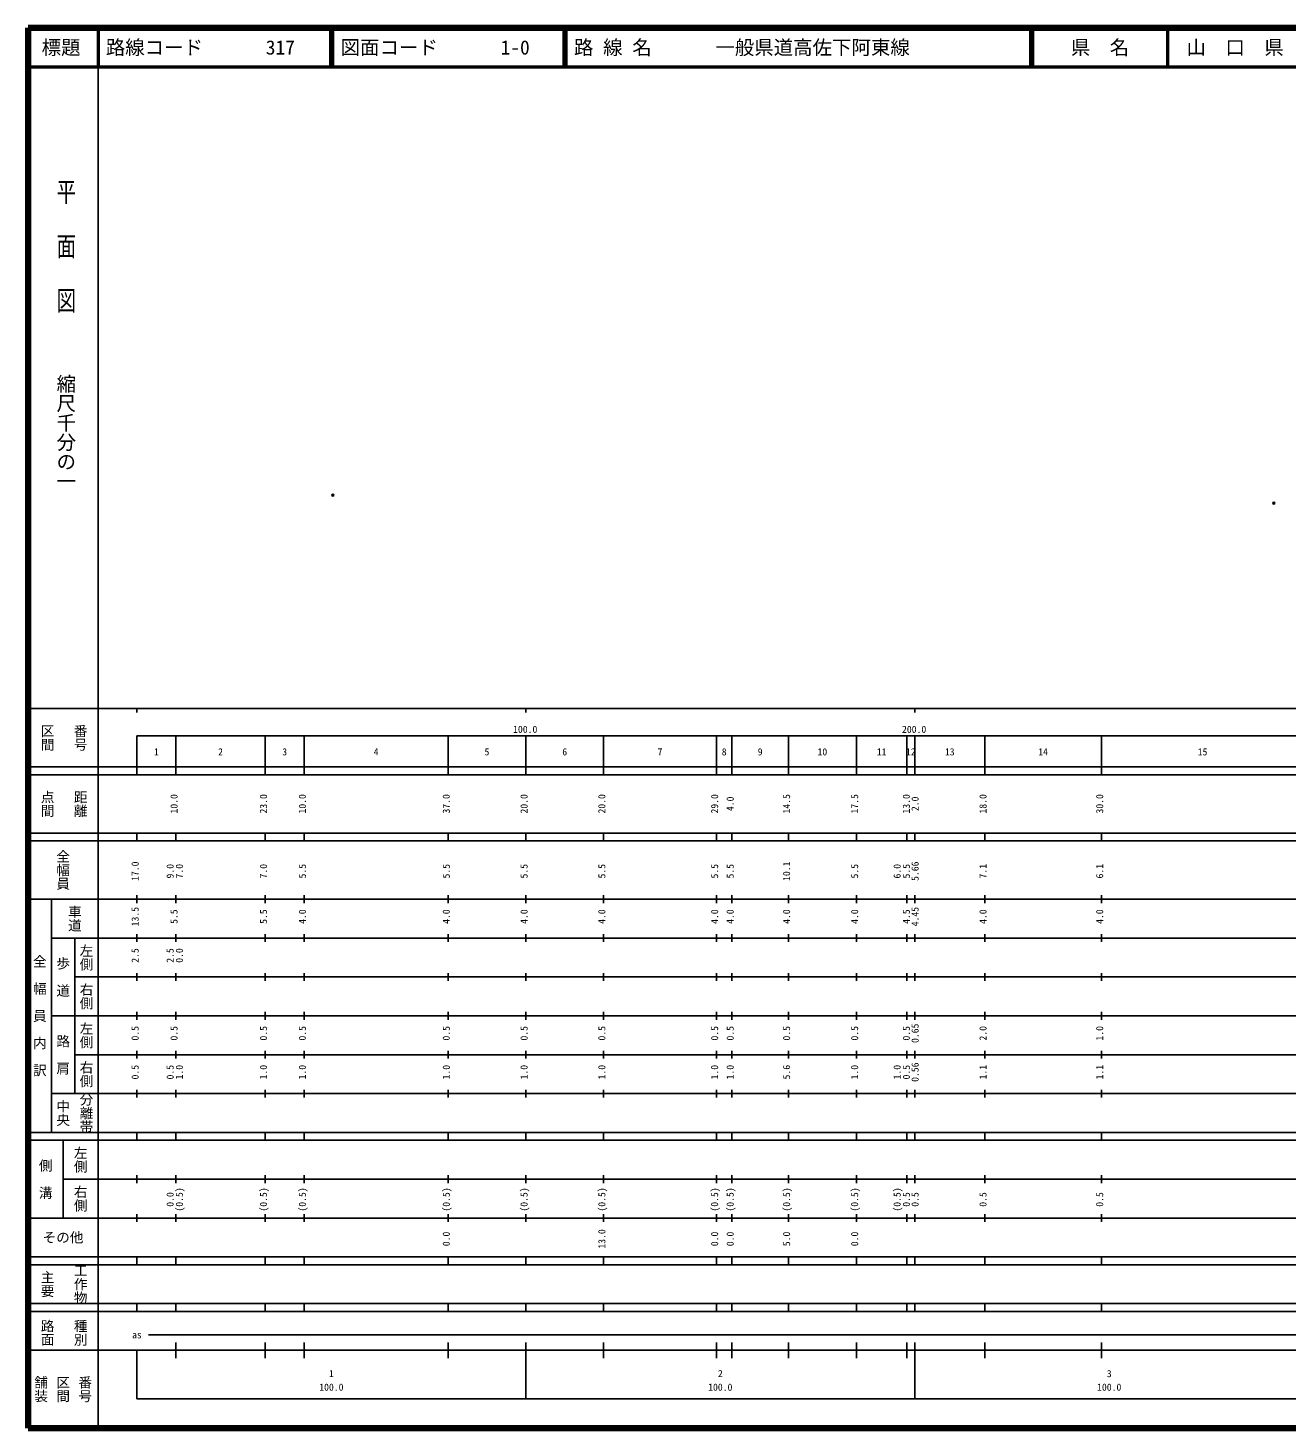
# Model space of a CAD drawing. Units: millimetres on the paper. Extents: x 40 to 680, y 20 to 380.
# Drawn here: x 40 to 363.7, y 20 to 380 of the extents above; entities that cross this region are included whole.
import ezdxf
from ezdxf.enums import TextEntityAlignment as Align

# ---------------------------------------------------------------- set-up
doc = ezdxf.new("R2010")
doc.units = ezdxf.units.MM
doc.header["$PDMODE"] = 32
doc.header["$PDSIZE"] = 0.5
doc.layers.add('M-OTRS', color=6, linetype='Continuous')
doc.layers.add('M-TTL-TXT', color=7, linetype='Continuous')
for name, color, linetype, lineweight in [('M-TTL', 2, 'Continuous', 140), ('M-TTL-BAND', 7, 'Continuous', 25), ('M-TTL-LINE', 7, 'Continuous', 50)]:
    doc.layers.add(name, color=color, linetype=linetype, lineweight=lineweight)
doc.styles.add('@ＭＳ ゴシック', font='')
doc.styles.add('ＭＳ ゴシック', font='')
doc.styles.get('@ＭＳ ゴシック').set_extended_font_data('@MS Gothic')
doc.styles.get('ＭＳ ゴシック').set_extended_font_data('MS Gothic')

msp = doc.modelspace()

# ---------------------------------------------------------------- linework, layer by layer
at = {"layer": 'M-OTRS'}
for p in [(118.372, 259.865), (360.319, 257.825)]:
    msp.add_point(p, dxfattribs=at)
at = {"layer": 'M-TTL'}
for p, q in [((40, 380), (40, 20)), ((680, 380), (40, 380)), ((40, 20), (680, 20))]:
    msp.add_line(p, q, dxfattribs=at)
at = {"layer": 'M-TTL-BAND'}
for p, q in [((58, 370), (58, 20)), ((40, 205), (579, 205)), ((68, 205), (68, 204)), ((168, 205), (168, 204)), ((268, 205), (268, 204)), ((68, 198), (579, 198)), ((68, 198), (68, 188)), ((78, 188), (78, 198)), ((101, 188), (101, 198)), ((111, 188), (111, 198)), ((148, 188), (148, 198)), ((168, 188), (168, 198)), ((188, 188), (188, 198)), ((217, 188), (217, 198)), ((221, 188), (221, 198)), ((235.5, 188), (235.5, 198)), ((253, 188), (253, 198)), ((266, 188), (266, 198)), ((268, 188), (268, 198)), ((286, 188), (286, 198)), ((316, 188), (316, 198)), ((40, 190), (579, 190)), ((40, 188), (579, 188)), ((40, 173), (579, 173)), ((68, 171), (68, 173)), ((78, 171), (78, 173)), ((101, 171), (101, 173)), ((111, 171), (111, 173)), ((148, 171), (148, 173)), ((168, 171), (168, 173)), ((188, 171), (188, 173)), ((217, 171), (217, 173)), ((221, 171), (221, 173)), ((235.5, 171), (235.5, 173)), ((253, 171), (253, 173)), ((266, 171), (266, 173)), ((268, 171), (268, 173)), ((286, 171), (286, 173)), ((316, 171), (316, 173)), ((40, 171), (579, 171)), ((40, 156), (579, 156)), ((46, 96), (46, 156)), ((68, 155), (68, 157)), ((78, 155), (78, 157)), ((101, 155), (101, 157)), ((111, 155), (111, 157)), ((148, 155), (148, 157)), ((168, 155), (168, 157)), ((188, 155), (188, 157)), ((217, 155), (217, 157)), ((221, 155), (221, 157)), ((235.5, 155), (235.5, 157)), ((253, 155), (253, 157)), ((266, 155), (266, 157)), ((268, 155), (268, 157)), ((286, 155), (286, 157)), ((316, 155), (316, 157)), ((46, 146), (579, 146)), ((52, 146), (52, 106)), ((68, 145), (68, 147)), ((78, 145), (78, 147)), ((101, 145), (101, 147)), ((111, 145), (111, 147)), ((148, 145), (148, 147)), ((168, 145), (168, 147)), ((188, 145), (188, 147)), ((217, 145), (217, 147)), ((221, 145), (221, 147)), ((235.5, 145), (235.5, 147)), ((253, 145), (253, 147)), ((266, 145), (266, 147)), ((268, 145), (268, 147)), ((286, 145), (286, 147)), ((316, 145), (316, 147)), ((68, 135), (68, 137)), ((78, 135), (78, 137)), ((101, 135), (101, 137)), ((111, 135), (111, 137)), ((148, 135), (148, 137)), ((168, 135), (168, 137)), ((188, 135), (188, 137)), ((217, 135), (217, 137)), ((221, 135), (221, 137)), ((235.5, 135), (235.5, 137)), ((253, 135), (253, 137)), ((266, 135), (266, 137)), ((268, 135), (268, 137)), ((286, 135), (286, 137)), ((316, 135), (316, 137)), ((52, 136), (579, 136)), ((46, 126), (579, 126)), ((68, 125), (68, 127)), ((78, 125), (78, 127)), ((101, 125), (101, 127)), ((111, 125), (111, 127)), ((148, 125), (148, 127)), ((168, 125), (168, 127)), ((188, 125), (188, 127)), ((217, 125), (217, 127)), ((221, 125), (221, 127)), ((235.5, 125), (235.5, 127)), ((253, 125), (253, 127)), ((266, 125), (266, 127)), ((268, 125), (268, 127)), ((286, 125), (286, 127)), ((316, 125), (316, 127)), ((52, 116), (579, 116)), ((68, 115), (68, 117)), ((78, 115), (78, 117)), ((101, 115), (101, 117)), ((111, 115), (111, 117)), ((148, 115), (148, 117)), ((168, 115), (168, 117)), ((188, 115), (188, 117)), ((217, 115), (217, 117)), ((221, 115), (221, 117)), ((235.5, 115), (235.5, 117)), ((253, 115), (253, 117)), ((266, 115), (266, 117)), ((268, 115), (268, 117)), ((286, 115), (286, 117)), ((316, 115), (316, 117)), ((46, 106), (579, 106)), ((68, 105), (68, 107)), ((78, 105), (78, 107)), ((101, 105), (101, 107)), ((111, 105), (111, 107)), ((148, 105), (148, 107)), ((168, 105), (168, 107)), ((188, 105), (188, 107)), ((217, 105), (217, 107)), ((221, 105), (221, 107)), ((235.5, 105), (235.5, 107)), ((253, 105), (253, 107)), ((266, 105), (266, 107)), ((268, 105), (268, 107)), ((286, 105), (286, 107)), ((316, 105), (316, 107)), ((40, 96), (579, 96)), ((40, 94), (579, 94)), ((49, 94), (49, 74)), ((68, 94), (68, 96)), ((78, 94), (78, 96)), ((101, 94), (101, 96)), ((111, 94), (111, 96)), ((148, 94), (148, 96)), ((168, 94), (168, 96)), ((188, 94), (188, 96)), ((217, 94), (217, 96)), ((221, 94), (221, 96)), ((235.5, 94), (235.5, 96)), ((253, 94), (253, 96)), ((266, 94), (266, 96)), ((268, 94), (268, 96)), ((286, 94), (286, 96)), ((316, 94), (316, 96)), ((49, 84), (579, 84)), ((68, 83), (68, 85)), ((78, 83), (78, 85)), ((101, 83), (101, 85)), ((111, 83), (111, 85)), ((148, 83), (148, 85)), ((168, 83), (168, 85)), ((188, 83), (188, 85)), ((217, 83), (217, 85)), ((221, 83), (221, 85)), ((235.5, 83), (235.5, 85)), ((253, 83), (253, 85)), ((266, 83), (266, 85)), ((268, 83), (268, 85)), ((286, 83), (286, 85)), ((316, 83), (316, 85)), ((40, 74), (579, 74)), ((68, 73), (68, 75)), ((78, 73), (78, 75)), ((101, 73), (101, 75)), ((111, 73), (111, 75)), ((148, 73), (148, 75)), ((168, 73), (168, 75)), ((188, 73), (188, 75)), ((217, 73), (217, 75)), ((221, 73), (221, 75)), ((235.5, 73), (235.5, 75)), ((253, 73), (253, 75)), ((266, 73), (266, 75)), ((268, 73), (268, 75)), ((286, 73), (286, 75)), ((316, 73), (316, 75)), ((40, 64), (579, 64)), ((40, 62), (579, 62)), ((68, 62), (68, 64)), ((78, 62), (78, 64)), ((101, 62), (101, 64)), ((111, 62), (111, 64)), ((148, 62), (148, 64)), ((168, 62), (168, 64)), ((188, 62), (188, 64)), ((217, 62), (217, 64)), ((221, 62), (221, 64)), ((235.5, 62), (235.5, 64)), ((253, 62), (253, 64)), ((266, 62), (266, 64)), ((268, 62), (268, 64)), ((286, 62), (286, 64)), ((316, 62), (316, 64)), ((40, 52), (579, 52)), ((68, 50), (68, 52)), ((78, 50), (78, 52)), ((101, 50), (101, 52)), ((111, 50), (111, 52)), ((148, 50), (148, 52)), ((168, 50), (168, 52)), ((188, 50), (188, 52)), ((217, 50), (217, 52)), ((221, 50), (221, 52)), ((235.5, 50), (235.5, 52)), ((253, 50), (253, 52)), ((266, 50), (266, 52)), ((268, 50), (268, 52)), ((286, 50), (286, 52)), ((316, 50), (316, 52)), ((40, 50), (579, 50)), ((71, 44), (534, 44)), ((40, 40), (579, 40)), ((68, 40), (68, 27.5)), ((78, 38), (78, 42)), ((101, 38), (101, 42)), ((111, 38), (111, 42)), ((148, 38), (148, 42)), ((168, 27.5), (168, 42)), ((188, 38), (188, 42)), ((217, 38), (217, 42)), ((221, 38), (221, 42)), ((235.5, 38), (235.5, 42)), ((253, 38), (253, 42)), ((266, 38), (266, 42)), ((268, 27.5), (268, 42)), ((286, 38), (286, 42)), ((316, 38), (316, 42)), ((68, 27.5), (579, 27.5))]:
    msp.add_line(p, q, dxfattribs=at)
at = {"layer": 'M-TTL-LINE'}
for p, q in [((58, 380), (58, 370)), ((117.75, 380), (117.75, 370)), ((118.25, 380), (118.25, 370)), ((177.75, 380), (177.75, 370)), ((178.25, 380), (178.25, 370)), ((297.75, 380), (297.75, 370)), ((298.25, 380), (298.25, 370)), ((333, 380), (333, 370)), ((40, 370), (680, 370))]:
    msp.add_line(p, q, dxfattribs=at)

# ---------------------------------------------------------------- texts
at = {"layer": 'M-TTL-BAND', "style": '@ＭＳ ゴシック', "width": 1.4}
msp.add_text('平  面  図', height=3.666, rotation=270, dxfattribs=at).set_placement((49.777, 306.475), align=Align.MIDDLE_RIGHT)
at = {"layer": 'M-TTL-BAND', "style": '@ＭＳ ゴシック'}
msp.add_text('縮尺千分の一', height=3.666, rotation=270, dxfattribs=at).set_placement((49.777, 261.03), align=Align.MIDDLE_RIGHT)
for s, p in [('区間', (45, 197.5)), ('番号', (53.5, 197.5)), ('点間', (45, 180.5)), ('距離', (53.5, 180.5)), ('全幅員', (49, 163.5)), ('車道', (52, 151)), ('左側', (55, 141)), ('全\u3000幅\u3000員\u3000内\u3000訳', (43, 126)), ('歩\u3000道', (49, 136)), ('右側', (55, 131)), ('左側', (55, 121)), ('路\u3000肩', (49, 116)), ('右側', (55, 111)), ('分離帯', (55, 101)), ('中央', (49, 101)), ('左側', (53.5, 89)), ('側\u3000溝', (44.5, 84)), ('右側', (53.5, 79)), ('工作物', (53.5, 57)), ('主要', (45, 57)), ('路面', (45, 44.5)), ('種別', (53.5, 44.5)), ('舗装', (43.333, 30)), ('区間', (49, 30)), ('番号', (54.667, 30))]:
    msp.add_text(s, height=2.566, rotation=270, dxfattribs=at).set_placement(p, align=Align.MIDDLE_CENTER)
at = {"layer": 'M-TTL-BAND', "style": 'ＭＳ ゴシック'}
for s, p in [('100.0', (167.844, 198.195)), ('200.0', (267.844, 198.195)), ('1', (73, 192.405)), ('2', (89.5, 192.405)), ('3', (106, 192.405)), ('4', (129.5, 192.405)), ('5', (158, 192.405)), ('6', (178, 192.405)), ('7', (202.5, 192.405)), ('8', (219, 192.405)), ('9', (228.25, 192.405)), ('10', (244.25, 192.405)), ('11', (259.5, 192.405)), ('12', (267, 192.405)), ('13', (277, 192.405)), ('14', (301, 192.405)), ('15', (342, 192.405)), ('as', (68, 42.5)), ('1', (118, 32.523)), ('2', (218, 32.523)), ('3', (318, 32.523)), ('100.0', (118, 29.033)), ('100.0', (218, 29.033)), ('100.0', (318, 29.033))]:
    msp.add_text(s, height=1.833, dxfattribs=at).set_placement(p, align=Align.BOTTOM_CENTER)
for s, p in [('10.0', (79, 180.5)), ('23.0', (102, 180.5)), ('10.0', (112, 180.5)), ('37.0', (149, 180.5)), ('20.0', (169, 180.5)), ('20.0', (189, 180.5)), ('29.0', (218, 180.5)), ('4.0', (222, 180.5)), ('14.5', (236.5, 180.5)), ('17.5', (254, 180.5)), ('13.0', (267.297, 180.5)), ('2.0', (269.537, 180.5)), ('18.0', (287, 180.5)), ('30.0', (317, 180.5)), ('17.0', (69, 163.174)), ('9.0', (78, 163.174)), ('7.0', (80.37, 163.174)), ('7.0', (102, 163.174)), ('5.5', (112, 163.174)), ('5.5', (149, 163.174)), ('5.5', (169, 163.174)), ('5.5', (189, 163.174)), ('5.5', (218, 163.174)), ('5.5', (222, 163.174)), ('10.1', (236.5, 163.174)), ('5.5', (254, 163.174)), ('6.0', (264.929, 163.174)), ('5.5', (267.299, 163.174)), ('5.66', (269.537, 163.174)), ('7.1', (287, 163.174)), ('6.1', (317, 163.174)), ('13.5', (69, 151.5)), ('5.5', (79, 151.5)), ('5.5', (102, 151.5)), ('4.0', (112, 151.5)), ('4.0', (149, 151.5)), ('4.0', (169, 151.5)), ('4.0', (189, 151.5)), ('4.0', (218, 151.5)), ('4.0', (222, 151.5)), ('4.0', (236.5, 151.5)), ('4.0', (254, 151.5)), ('4.5', (267.297, 151.5)), ('4.45', (269.537, 151.5)), ('4.0', (287, 151.5)), ('4.0', (317, 151.5)), ('2.5', (69, 141.5)), ('2.5', (78, 141.5)), ('0.0', (80.37, 141.5)), ('0.5', (69, 121.5)), ('0.5', (79, 121.5)), ('0.5', (102, 121.5)), ('0.5', (112, 121.5)), ('0.5', (149, 121.5)), ('0.5', (169, 121.5)), ('0.5', (189, 121.5)), ('0.5', (218, 121.5)), ('0.5', (222, 121.5)), ('0.5', (236.5, 121.5)), ('0.5', (254, 121.5)), ('0.5', (267.297, 121.5)), ('0.65', (269.537, 121.5)), ('2.0', (287, 121.5)), ('1.0', (317, 121.5)), ('0.5', (69, 111.5)), ('0.5', (78, 111.5)), ('1.0', (80.37, 111.5)), ('1.0', (102, 111.5)), ('1.0', (112, 111.5)), ('1.0', (149, 111.5)), ('1.0', (169, 111.5)), ('1.0', (189, 111.5)), ('1.0', (218, 111.5)), ('1.0', (222, 111.5)), ('5.6', (236.5, 111.5)), ('1.0', (254, 111.5)), ('1.0', (264.929, 111.5)), ('0.5', (267.299, 111.5)), ('0.56', (269.537, 111.5)), ('1.1', (287, 111.5)), ('1.1', (317, 111.5)), ('0.0', (78, 78.764)), ('(0.5)', (80.37, 78.764)), ('(0.5)', (102, 78.764)), ('(0.5)', (112, 78.764)), ('(0.5)', (149, 78.764)), ('(0.5)', (169, 78.764)), ('(0.5)', (189, 78.764)), ('(0.5)', (218, 78.764)), ('(0.5)', (222, 78.764)), ('(0.5)', (236.5, 78.764)), ('(0.5)', (254, 78.764)), ('(0.5)', (264.929, 78.764)), ('0.5', (267.299, 78.764)), ('0.5', (269.537, 78.764)), ('0.5', (287, 78.764)), ('0.5', (317, 78.764)), ('0.0', (149, 68.618)), ('13.0', (189, 68.618)), ('0.0', (218, 68.618)), ('0.0', (222, 68.618)), ('5.0', (236.5, 68.618)), ('0.0', (254, 68.618))]:
    msp.add_text(s, height=1.833, rotation=90, dxfattribs=at).set_placement(p, align=Align.BOTTOM_CENTER)
msp.add_text('その他', height=2.566, dxfattribs=at).set_placement((49, 69), align=Align.MIDDLE_CENTER)
at = {"layer": 'M-TTL-TXT', "style": 'ＭＳ ゴシック'}
for s, p in [('標題', (48.5, 375)), ('県\u3000名', (315.625, 375)), ('山\u3000口\u3000県', (350.375, 375))]:
    msp.add_text(s, height=3.666, dxfattribs=at).set_placement(p, align=Align.MIDDLE_CENTER)
for s, p in [('路線コード', (60, 375)), ('317', (101.142, 375)), ('図面コード', (120.38, 375)), ('1-0', (161.521, 375)), ('路 線 名', (180.38, 375)), ('一般県道高佐下阿東線', (216.734, 375))]:
    msp.add_text(s, height=3.666, dxfattribs=at).set_placement(p, align=Align.MIDDLE_LEFT)

doc.saveas('drawing.dxf')
